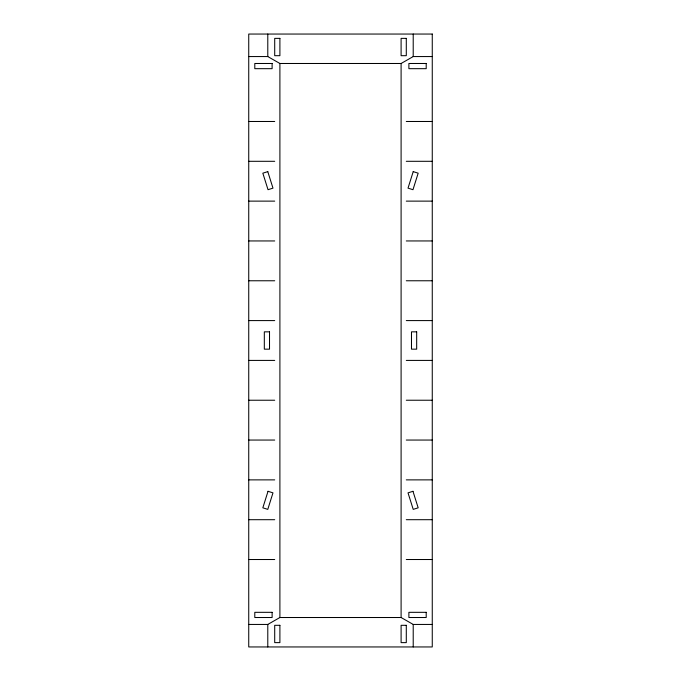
<?xml version="1.0" encoding="UTF-8"?>
<svg xmlns="http://www.w3.org/2000/svg" width="681" height="681" viewBox="0 0 681 681"><rect width="100%" height="100%" fill="white"/><g stroke="black" fill="none" stroke-linecap="round" stroke-linejoin="round"><path stroke-width="1.02" d="M248.735 56.557L267.786 56.557L279.9 63.486L401.1 63.486L413.214 56.557L432.265 56.557M248.735 624.443L267.786 624.443L279.9 617.514L401.1 617.514L413.214 624.443L432.265 624.443M248.735 121.482L274.707 121.482M406.293 121.482L432.265 121.482M248.735 161.303L274.707 161.303M406.293 161.303L432.265 161.303M248.735 201.125L274.707 201.125M406.293 201.125L432.265 201.125M248.735 240.946L274.707 240.946M406.293 240.946L432.265 240.946M248.735 280.768L274.707 280.768M406.293 280.768L432.265 280.768M248.735 320.589L274.707 320.589M406.293 320.589L432.265 320.589M248.735 360.411L274.707 360.411M406.293 360.411L432.265 360.411M248.735 400.232L274.707 400.232M406.293 400.232L432.265 400.232M248.735 440.054L274.707 440.054M406.293 440.054L432.265 440.054M248.735 479.875L274.707 479.875M406.293 479.875L432.265 479.875M248.735 519.697L274.707 519.697M406.293 519.697L432.265 519.697M248.735 559.518L274.707 559.518M406.293 559.518L432.265 559.518M413.214 34.05L413.214 56.557M413.214 624.443L413.214 646.95M401.1 63.486L401.1 617.514M279.9 63.486L279.9 617.514M267.786 34.05L267.786 56.557M267.786 624.443L267.786 646.95M268.025 491.299L262.832 507.813L267.786 509.379L272.979 492.857L268.025 491.299M413.214 171.621L408.021 188.143L412.975 189.701L418.168 173.187L413.214 171.621M267.786 171.621L262.832 173.187L268.025 189.701L272.979 188.143L267.786 171.621M412.975 491.299L408.021 492.857L413.214 509.379L418.168 507.813L412.975 491.299M432.265 34.05L248.735 34.05L248.735 646.95L432.265 646.95L432.265 34.05M279.9 38.374L274.707 38.374L274.707 55.689L279.9 55.689L279.9 38.374M406.293 38.374L401.1 38.374L401.1 55.689L406.293 55.689L406.293 38.374M272.111 63.486L254.796 63.486L254.796 68.679L272.111 68.679L272.111 63.486M426.204 63.486L408.889 63.486L408.889 68.679L426.204 68.679L426.204 63.486M269.514 331.843L264.322 331.843L264.322 349.157L269.514 349.157L269.514 331.843M416.678 331.843L411.486 331.843L411.486 349.157L416.678 349.157L416.678 331.843M272.111 612.321L254.796 612.321L254.796 617.514L272.111 617.514L272.111 612.321M426.204 612.321L408.889 612.321L408.889 617.514L426.204 617.514L426.204 612.321M279.9 625.311L274.707 625.311L274.707 642.626L279.9 642.626L279.9 625.311M406.293 625.311L401.1 625.311L401.1 642.626L406.293 642.626L406.293 625.311"/></g></svg>
